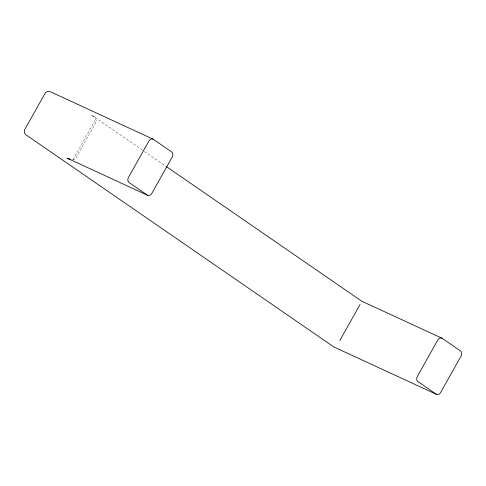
<?xml version="1.0" encoding="UTF-8"?>
<svg xmlns="http://www.w3.org/2000/svg" width="486" height="486" viewBox="0 0 486 486"><rect width="100%" height="100%" fill="white"/><g stroke="black" fill="none" stroke-linecap="round" stroke-linejoin="round"><path stroke-width="0.36" stroke-dasharray="2.43 1.82" d="M73.076 159.639L95.748 119.234M72.438 159.748L74.522 159.39L75.798 158.296L96.015 122.272L96.289 120.607L95.627 118.803L93.871 116.731L94.132 116.932L91.441 114.939L143.862 151.061M144.488 151.492L165.708 166.115"/><path stroke-width="0.73" d="M339.866 340.443L360.077 304.418M69.863 159.323L70.349 159.487L67.183 158.169L147.531 195.257A4.143 2.807 -65.2 0 0 151.887 193.258L172.099 157.233A4.143 2.807 -65.2 0 0 171.795 152.027L153.157 139.184L50.641 91.866C48.709 90.767 46.127 91.538 45.016 93.427L24.798 129.452C23.771 131.39 24.434 134.014 26.384 135.096L333.87 346.98L436.385 394.298A4.143 2.807 -65.2 0 0 440.735 392.305L460.953 356.281A4.143 2.807 -65.2 0 0 460.643 351.068L442.011 338.232L361.663 301.144L166.334 166.54M67.183 158.169L70.014 159.347M147.531 195.257L128.899 182.414A4.143 2.807 -65.2 0 1 128.59 177.208L148.807 141.183A4.143 2.807 -65.2 0 1 153.157 139.184M436.385 394.298L417.747 381.461A4.143 2.807 -65.2 0 1 417.444 376.249L437.661 340.224A4.143 2.807 -65.2 0 1 442.011 338.232"/></g></svg>
